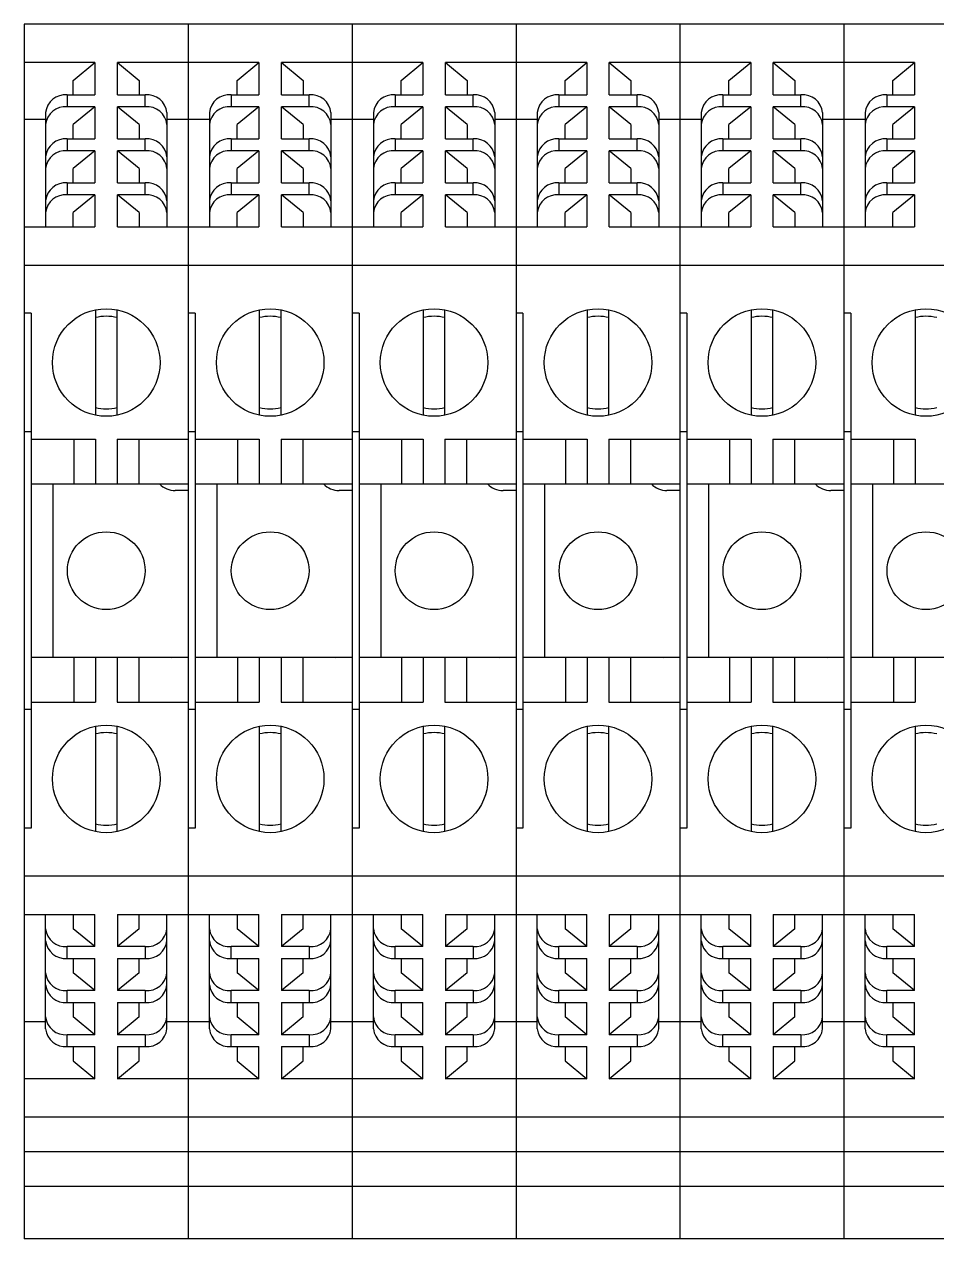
# Model space of a CAD drawing. Header units: inches. Extents: x 17 to 3130, y 15 to 659.
# Drawn here: x 970.02 to 1003.41, y 386.66 to 431.11 of the extents above; entities that cross this region are included whole.
import ezdxf

# ---------------------------------------------------------------- set-up
doc = ezdxf.new("R2010")
doc.units = ezdxf.units.IN
doc.header["$MEASUREMENT"] = 0

msp = doc.modelspace()

# ---------------------------------------------------------------- linework, layer by layer
at = {"color": 7, "linetype": 'Continuous', "lineweight": 25}
for p, q in [((976.01646, 431.10648), (970.01646, 431.10648)), ((970.01646, 431.10648), (970.01646, 386.65648)), ((976.01646, 431.10648), (976.01646, 386.65648)), ((982.01646, 431.10648), (976.01646, 431.10648)), ((976.01646, 431.10648), (976.01646, 386.65648)), ((982.01646, 431.10648), (982.01646, 386.65648)), ((988.01646, 431.10648), (982.01646, 431.10648)), ((982.01646, 431.10648), (982.01646, 386.65648)), ((988.01646, 431.10648), (988.01646, 386.65648)), ((994.01646, 431.10648), (988.01646, 431.10648)), ((988.01646, 431.10648), (988.01646, 386.65648)), ((994.01646, 431.10648), (994.01646, 386.65648)), ((1000.01646, 431.10648), (994.01646, 431.10648)), ((994.01646, 431.10648), (994.01646, 386.65648)), ((1000.01646, 431.10648), (1000.01646, 386.65648)), ((1006.01646, 431.10648), (1000.01646, 431.10648)), ((1000.01646, 431.10648), (1000.01646, 386.65648)), ((972.60371, 429.7018), (970.01646, 429.7018)), ((971.80996, 429.04995), (972.60371, 429.7018)), ((972.60371, 429.7018), (972.60371, 428.52423)), ((976.01646, 429.7018), (973.42921, 429.7018)), ((973.42921, 428.52423), (973.42921, 429.7018)), ((973.42921, 429.7018), (974.22296, 429.04995)), ((978.60371, 429.7018), (976.01646, 429.7018)), ((977.80996, 429.04995), (978.60371, 429.7018)), ((978.60371, 429.7018), (978.60371, 428.52423)), ((982.01646, 429.7018), (979.42921, 429.7018)), ((979.42921, 428.52423), (979.42921, 429.7018)), ((979.42921, 429.7018), (980.22296, 429.04995)), ((984.60371, 429.7018), (982.01646, 429.7018)), ((983.80996, 429.04995), (984.60371, 429.7018)), ((984.60371, 429.7018), (984.60371, 428.52423)), ((988.01646, 429.7018), (985.42921, 429.7018)), ((985.42921, 428.52423), (985.42921, 429.7018)), ((985.42921, 429.7018), (986.22296, 429.04995)), ((990.60371, 429.7018), (988.01646, 429.7018)), ((989.80996, 429.04995), (990.60371, 429.7018)), ((990.60371, 429.7018), (990.60371, 428.52423)), ((994.01646, 429.7018), (991.42921, 429.7018)), ((991.42921, 428.52423), (991.42921, 429.7018)), ((991.42921, 429.7018), (992.22296, 429.04995)), ((996.60371, 429.7018), (994.01646, 429.7018)), ((995.80996, 429.04995), (996.60371, 429.7018)), ((996.60371, 429.7018), (996.60371, 428.52423)), ((1000.01646, 429.7018), (997.42921, 429.7018)), ((997.42921, 428.52423), (997.42921, 429.7018)), ((997.42921, 429.7018), (998.22296, 429.04995)), ((1002.60371, 429.7018), (1000.01646, 429.7018)), ((1001.80996, 429.04995), (1002.60371, 429.7018)), ((1002.60371, 429.7018), (1002.60371, 428.52423)), ((971.80996, 428.52423), (971.80996, 429.04995)), ((974.22296, 429.04995), (974.22296, 428.52423)), ((977.80996, 428.52423), (977.80996, 429.04995)), ((980.22296, 429.04995), (980.22296, 428.52423)), ((983.80996, 428.52423), (983.80996, 429.04995)), ((986.22296, 429.04995), (986.22296, 428.52423)), ((989.80996, 428.52423), (989.80996, 429.04995)), ((992.22296, 429.04995), (992.22296, 428.52423)), ((995.80996, 428.52423), (995.80996, 429.04995)), ((998.22296, 429.04995), (998.22296, 428.52423)), ((1001.80996, 428.52423), (1001.80996, 429.04995)), ((971.58771, 428.52423), (971.58771, 428.08944)), ((971.58771, 428.52423), (972.60371, 428.52423)), ((973.42921, 428.52423), (974.44521, 428.52423)), ((974.44521, 428.08944), (974.44521, 428.52423)), ((977.58771, 428.52423), (977.58771, 428.08944)), ((977.58771, 428.52423), (978.60371, 428.52423)), ((979.42921, 428.52423), (980.44521, 428.52423)), ((980.44521, 428.08944), (980.44521, 428.52423)), ((983.58771, 428.52423), (983.58771, 428.08944)), ((983.58771, 428.52423), (984.60371, 428.52423)), ((985.42921, 428.52423), (986.44521, 428.52423)), ((986.44521, 428.08944), (986.44521, 428.52423)), ((989.58771, 428.52423), (989.58771, 428.08944)), ((989.58771, 428.52423), (990.60371, 428.52423)), ((991.42921, 428.52423), (992.44521, 428.52423)), ((992.44521, 428.08944), (992.44521, 428.52423)), ((995.58771, 428.52423), (995.58771, 428.08944)), ((995.58771, 428.52423), (996.60371, 428.52423)), ((997.42921, 428.52423), (998.44521, 428.52423)), ((998.44521, 428.08944), (998.44521, 428.52423)), ((1001.58771, 428.52423), (1001.58771, 428.08944)), ((1001.58771, 428.52423), (1002.60371, 428.52423)), ((972.60371, 428.08944), (971.58771, 428.08944)), ((972.60371, 428.08944), (971.80996, 427.43759)), ((972.60371, 428.08944), (972.60371, 426.91188)), ((974.44521, 428.08944), (973.42921, 428.08944)), ((973.42921, 426.91188), (973.42921, 428.08944)), ((974.22296, 427.43759), (973.42921, 428.08944)), ((978.60371, 428.08944), (977.58771, 428.08944)), ((978.60371, 428.08944), (977.80996, 427.43759)), ((978.60371, 428.08944), (978.60371, 426.91188)), ((980.44521, 428.08944), (979.42921, 428.08944)), ((979.42921, 426.91188), (979.42921, 428.08944)), ((980.22296, 427.43759), (979.42921, 428.08944)), ((984.60371, 428.08944), (983.58771, 428.08944)), ((984.60371, 428.08944), (983.80996, 427.43759)), ((984.60371, 428.08944), (984.60371, 426.91188)), ((986.44521, 428.08944), (985.42921, 428.08944)), ((985.42921, 426.91188), (985.42921, 428.08944)), ((986.22296, 427.43759), (985.42921, 428.08944)), ((990.60371, 428.08944), (989.58771, 428.08944)), ((990.60371, 428.08944), (989.80996, 427.43759)), ((990.60371, 428.08944), (990.60371, 426.91188)), ((992.44521, 428.08944), (991.42921, 428.08944)), ((991.42921, 426.91188), (991.42921, 428.08944)), ((992.22296, 427.43759), (991.42921, 428.08944)), ((996.60371, 428.08944), (995.58771, 428.08944)), ((996.60371, 428.08944), (995.80996, 427.43759)), ((996.60371, 428.08944), (996.60371, 426.91188)), ((998.44521, 428.08944), (997.42921, 428.08944)), ((997.42921, 426.91188), (997.42921, 428.08944)), ((998.22296, 427.43759), (997.42921, 428.08944)), ((1002.60371, 428.08944), (1001.58771, 428.08944)), ((1002.60371, 428.08944), (1001.80996, 427.43759)), ((1002.60371, 428.08944), (1002.60371, 426.91188)), ((970.79396, 427.61587), (970.01646, 427.61587)), ((970.79396, 427.87238), (970.79396, 423.68716)), ((975.23896, 427.87238), (975.23896, 423.68716)), ((976.01646, 427.61587), (975.23896, 427.61587)), ((976.79396, 427.61587), (976.01646, 427.61587)), ((976.79396, 427.87238), (976.79396, 423.68716)), ((981.23896, 427.87238), (981.23896, 423.68716)), ((982.01646, 427.61587), (981.23896, 427.61587)), ((982.79396, 427.61587), (982.01646, 427.61587)), ((982.79396, 427.87238), (982.79396, 423.68716)), ((987.23896, 427.87238), (987.23896, 423.68716)), ((988.01646, 427.61587), (987.23896, 427.61587)), ((988.79396, 427.61587), (988.01646, 427.61587)), ((988.79396, 427.87238), (988.79396, 423.68716)), ((993.23896, 427.87238), (993.23896, 423.68716)), ((994.01646, 427.61587), (993.23896, 427.61587)), ((994.79396, 427.61587), (994.01646, 427.61587)), ((994.79396, 427.87238), (994.79396, 423.68716)), ((999.23896, 427.87238), (999.23896, 423.68716)), ((1000.01646, 427.61587), (999.23896, 427.61587)), ((1000.79396, 427.61587), (1000.01646, 427.61587)), ((1000.79396, 427.87238), (1000.79396, 423.68716)), ((971.80996, 426.91188), (971.80996, 427.43759)), ((974.22296, 427.43759), (974.22296, 426.91188)), ((977.80996, 426.91188), (977.80996, 427.43759)), ((980.22296, 427.43759), (980.22296, 426.91188)), ((983.80996, 426.91188), (983.80996, 427.43759)), ((986.22296, 427.43759), (986.22296, 426.91188)), ((989.80996, 426.91188), (989.80996, 427.43759)), ((992.22296, 427.43759), (992.22296, 426.91188)), ((995.80996, 426.91188), (995.80996, 427.43759)), ((998.22296, 427.43759), (998.22296, 426.91188)), ((1001.80996, 426.91188), (1001.80996, 427.43759)), ((971.58771, 426.91188), (971.58771, 426.47708)), ((971.58771, 426.91188), (972.60371, 426.91188)), ((973.42921, 426.91188), (974.44521, 426.91188)), ((974.44521, 426.47708), (974.44521, 426.91188)), ((977.58771, 426.91188), (977.58771, 426.47708)), ((977.58771, 426.91188), (978.60371, 426.91188)), ((979.42921, 426.91188), (980.44521, 426.91188)), ((980.44521, 426.47708), (980.44521, 426.91188)), ((983.58771, 426.91188), (983.58771, 426.47708)), ((983.58771, 426.91188), (984.60371, 426.91188)), ((985.42921, 426.91188), (986.44521, 426.91188)), ((986.44521, 426.47708), (986.44521, 426.91188)), ((989.58771, 426.91188), (989.58771, 426.47708)), ((989.58771, 426.91188), (990.60371, 426.91188)), ((991.42921, 426.91188), (992.44521, 426.91188)), ((992.44521, 426.47708), (992.44521, 426.91188)), ((995.58771, 426.91188), (995.58771, 426.47708)), ((995.58771, 426.91188), (996.60371, 426.91188)), ((997.42921, 426.91188), (998.44521, 426.91188)), ((998.44521, 426.47708), (998.44521, 426.91188)), ((1001.58771, 426.91188), (1001.58771, 426.47708)), ((1001.58771, 426.91188), (1002.60371, 426.91188)), ((972.60371, 426.47708), (971.58771, 426.47708)), ((972.60371, 426.47708), (971.80996, 425.82523)), ((972.60371, 426.47708), (972.60371, 425.29952)), ((974.44521, 426.47708), (973.42921, 426.47708)), ((973.42921, 425.29952), (973.42921, 426.47708)), ((974.22296, 425.82523), (973.42921, 426.47708)), ((978.60371, 426.47708), (977.58771, 426.47708)), ((978.60371, 426.47708), (977.80996, 425.82523)), ((978.60371, 426.47708), (978.60371, 425.29952)), ((980.44521, 426.47708), (979.42921, 426.47708)), ((979.42921, 425.29952), (979.42921, 426.47708)), ((980.22296, 425.82523), (979.42921, 426.47708)), ((984.60371, 426.47708), (983.58771, 426.47708)), ((984.60371, 426.47708), (983.80996, 425.82523)), ((984.60371, 426.47708), (984.60371, 425.29952)), ((986.44521, 426.47708), (985.42921, 426.47708)), ((985.42921, 425.29952), (985.42921, 426.47708)), ((986.22296, 425.82523), (985.42921, 426.47708)), ((990.60371, 426.47708), (989.58771, 426.47708)), ((990.60371, 426.47708), (989.80996, 425.82523)), ((990.60371, 426.47708), (990.60371, 425.29952)), ((992.44521, 426.47708), (991.42921, 426.47708)), ((991.42921, 425.29952), (991.42921, 426.47708)), ((992.22296, 425.82523), (991.42921, 426.47708)), ((996.60371, 426.47708), (995.58771, 426.47708)), ((996.60371, 426.47708), (995.80996, 425.82523)), ((996.60371, 426.47708), (996.60371, 425.29952)), ((998.44521, 426.47708), (997.42921, 426.47708)), ((997.42921, 425.29952), (997.42921, 426.47708)), ((998.22296, 425.82523), (997.42921, 426.47708)), ((1002.60371, 426.47708), (1001.58771, 426.47708)), ((1002.60371, 426.47708), (1001.80996, 425.82523)), ((1002.60371, 426.47708), (1002.60371, 425.29952)), ((971.80996, 425.29952), (971.80996, 425.82523)), ((974.22296, 425.82523), (974.22296, 425.29952)), ((977.80996, 425.29952), (977.80996, 425.82523)), ((980.22296, 425.82523), (980.22296, 425.29952)), ((983.80996, 425.29952), (983.80996, 425.82523)), ((986.22296, 425.82523), (986.22296, 425.29952)), ((989.80996, 425.29952), (989.80996, 425.82523)), ((992.22296, 425.82523), (992.22296, 425.29952)), ((995.80996, 425.29952), (995.80996, 425.82523)), ((998.22296, 425.82523), (998.22296, 425.29952)), ((1001.80996, 425.29952), (1001.80996, 425.82523)), ((971.58771, 425.29952), (971.58771, 424.86473)), ((971.58771, 425.29952), (972.60371, 425.29952)), ((973.42921, 425.29952), (974.44521, 425.29952)), ((974.44521, 424.86473), (974.44521, 425.29952)), ((977.58771, 425.29952), (977.58771, 424.86473)), ((977.58771, 425.29952), (978.60371, 425.29952)), ((979.42921, 425.29952), (980.44521, 425.29952)), ((980.44521, 424.86473), (980.44521, 425.29952)), ((983.58771, 425.29952), (983.58771, 424.86473)), ((983.58771, 425.29952), (984.60371, 425.29952)), ((985.42921, 425.29952), (986.44521, 425.29952)), ((986.44521, 424.86473), (986.44521, 425.29952)), ((989.58771, 425.29952), (989.58771, 424.86473)), ((989.58771, 425.29952), (990.60371, 425.29952)), ((991.42921, 425.29952), (992.44521, 425.29952)), ((992.44521, 424.86473), (992.44521, 425.29952)), ((995.58771, 425.29952), (995.58771, 424.86473)), ((995.58771, 425.29952), (996.60371, 425.29952)), ((997.42921, 425.29952), (998.44521, 425.29952)), ((998.44521, 424.86473), (998.44521, 425.29952)), ((1001.58771, 425.29952), (1001.58771, 424.86473)), ((1001.58771, 425.29952), (1002.60371, 425.29952)), ((972.60371, 424.86473), (971.58771, 424.86473)), ((972.60371, 424.86473), (971.80996, 424.21287)), ((972.60371, 424.86473), (972.60371, 423.68716)), ((973.42921, 423.68716), (973.42921, 424.86473)), ((974.44521, 424.86473), (973.42921, 424.86473)), ((974.22296, 424.21287), (973.42921, 424.86473)), ((978.60371, 424.86473), (977.58771, 424.86473)), ((978.60371, 424.86473), (977.80996, 424.21287)), ((978.60371, 424.86473), (978.60371, 423.68716)), ((979.42921, 423.68716), (979.42921, 424.86473)), ((980.44521, 424.86473), (979.42921, 424.86473)), ((980.22296, 424.21287), (979.42921, 424.86473)), ((984.60371, 424.86473), (983.58771, 424.86473)), ((984.60371, 424.86473), (983.80996, 424.21287)), ((984.60371, 424.86473), (984.60371, 423.68716)), ((985.42921, 423.68716), (985.42921, 424.86473)), ((986.44521, 424.86473), (985.42921, 424.86473)), ((986.22296, 424.21287), (985.42921, 424.86473)), ((990.60371, 424.86473), (989.58771, 424.86473)), ((990.60371, 424.86473), (989.80996, 424.21287)), ((990.60371, 424.86473), (990.60371, 423.68716)), ((991.42921, 423.68716), (991.42921, 424.86473)), ((992.44521, 424.86473), (991.42921, 424.86473)), ((992.22296, 424.21287), (991.42921, 424.86473)), ((996.60371, 424.86473), (995.58771, 424.86473)), ((996.60371, 424.86473), (995.80996, 424.21287)), ((996.60371, 424.86473), (996.60371, 423.68716)), ((997.42921, 423.68716), (997.42921, 424.86473)), ((998.44521, 424.86473), (997.42921, 424.86473)), ((998.22296, 424.21287), (997.42921, 424.86473)), ((1002.60371, 424.86473), (1001.58771, 424.86473)), ((1002.60371, 424.86473), (1001.80996, 424.21287)), ((1002.60371, 424.86473), (1002.60371, 423.68716)), ((971.80996, 423.68716), (971.80996, 424.21287)), ((974.22296, 424.21287), (974.22296, 423.68716)), ((977.80996, 423.68716), (977.80996, 424.21287)), ((980.22296, 424.21287), (980.22296, 423.68716)), ((983.80996, 423.68716), (983.80996, 424.21287)), ((986.22296, 424.21287), (986.22296, 423.68716)), ((989.80996, 423.68716), (989.80996, 424.21287)), ((992.22296, 424.21287), (992.22296, 423.68716)), ((995.80996, 423.68716), (995.80996, 424.21287)), ((998.22296, 424.21287), (998.22296, 423.68716)), ((1001.80996, 423.68716), (1001.80996, 424.21287)), ((970.01646, 423.68716), (972.60371, 423.68716)), ((973.42921, 423.68716), (976.01646, 423.68716)), ((976.01646, 423.68716), (978.60371, 423.68716)), ((979.42921, 423.68716), (982.01646, 423.68716)), ((982.01646, 423.68716), (984.60371, 423.68716)), ((985.42921, 423.68716), (988.01646, 423.68716)), ((988.01646, 423.68716), (990.60371, 423.68716)), ((991.42921, 423.68716), (994.01646, 423.68716)), ((994.01646, 423.68716), (996.60371, 423.68716)), ((997.42921, 423.68716), (1000.01646, 423.68716)), ((1000.01646, 423.68716), (1002.60371, 423.68716)), ((976.01646, 422.28248), (970.01646, 422.28248)), ((982.01646, 422.28248), (976.01646, 422.28248)), ((988.01646, 422.28248), (982.01646, 422.28248)), ((994.01646, 422.28248), (988.01646, 422.28248)), ((1000.01646, 422.28248), (994.01646, 422.28248)), ((1006.01646, 422.28248), (1000.01646, 422.28248)), ((970.27046, 420.52988), (970.01646, 420.52988)), ((970.27046, 420.52988), (970.27046, 401.68308)), ((972.61959, 420.65456), (972.61959, 416.7984)), ((973.41334, 416.7984), (973.41334, 420.65456)), ((976.27046, 420.52988), (976.01646, 420.52988)), ((976.27046, 420.52988), (976.27046, 401.68308)), ((978.61959, 420.65456), (978.61959, 416.7984)), ((979.41334, 416.7984), (979.41334, 420.65456)), ((982.27046, 420.52988), (982.01646, 420.52988)), ((982.27046, 420.52988), (982.27046, 401.68308)), ((984.61959, 420.65456), (984.61959, 416.7984)), ((985.41334, 416.7984), (985.41334, 420.65456)), ((988.27046, 420.52988), (988.01646, 420.52988)), ((988.27046, 420.52988), (988.27046, 401.68308)), ((990.61959, 420.65456), (990.61959, 416.7984)), ((991.41334, 416.7984), (991.41334, 420.65456)), ((994.27046, 420.52988), (994.01646, 420.52988)), ((994.27046, 420.52988), (994.27046, 401.68308)), ((996.61959, 420.65456), (996.61959, 416.7984)), ((997.41334, 416.7984), (997.41334, 420.65456)), ((1000.27046, 420.52988), (1000.01646, 420.52988)), ((1000.27046, 420.52988), (1000.27046, 401.68308)), ((1002.61959, 420.65456), (1002.61959, 416.7984)), ((970.27046, 416.18648), (970.01646, 416.18648)), ((976.27046, 416.18648), (976.01646, 416.18648)), ((982.27046, 416.18648), (982.01646, 416.18648)), ((988.27046, 416.18648), (988.01646, 416.18648)), ((994.27046, 416.18648), (994.01646, 416.18648)), ((1000.27046, 416.18648), (1000.01646, 416.18648)), ((970.27046, 415.91978), (972.61959, 415.91978)), ((971.82584, 415.91978), (971.82584, 414.28148)), ((972.61959, 415.91978), (972.61959, 414.28148)), ((973.41334, 415.91978), (976.01646, 415.91978)), ((973.41334, 415.91978), (973.41334, 414.28148)), ((974.20709, 415.91978), (974.20709, 414.28148)), ((976.27046, 415.91978), (978.61959, 415.91978)), ((977.82584, 415.91978), (977.82584, 414.28148)), ((978.61959, 415.91978), (978.61959, 414.28148)), ((979.41334, 415.91978), (982.01646, 415.91978)), ((979.41334, 415.91978), (979.41334, 414.28148)), ((980.20709, 415.91978), (980.20709, 414.28148)), ((982.27046, 415.91978), (984.61959, 415.91978)), ((983.82584, 415.91978), (983.82584, 414.28148)), ((984.61959, 415.91978), (984.61959, 414.28148)), ((985.41334, 415.91978), (988.01646, 415.91978)), ((985.41334, 415.91978), (985.41334, 414.28148)), ((986.20709, 415.91978), (986.20709, 414.28148)), ((988.27046, 415.91978), (990.61959, 415.91978)), ((989.82584, 415.91978), (989.82584, 414.28148)), ((990.61959, 415.91978), (990.61959, 414.28148)), ((991.41334, 415.91978), (994.01646, 415.91978)), ((991.41334, 415.91978), (991.41334, 414.28148)), ((992.20709, 415.91978), (992.20709, 414.28148)), ((994.27046, 415.91978), (996.61959, 415.91978)), ((995.82584, 415.91978), (995.82584, 414.28148)), ((996.61959, 415.91978), (996.61959, 414.28148)), ((997.41334, 415.91978), (1000.01646, 415.91978)), ((997.41334, 415.91978), (997.41334, 414.28148)), ((998.20709, 415.91978), (998.20709, 414.28148)), ((1000.27046, 415.91978), (1002.61959, 415.91978)), ((1001.82584, 415.91978), (1001.82584, 414.28148)), ((1002.61959, 415.91978), (1002.61959, 414.28148)), ((970.27046, 414.28148), (976.01646, 414.28148)), ((971.06346, 414.28148), (971.06346, 407.93148)), ((976.27046, 414.28148), (982.01646, 414.28148)), ((977.06346, 414.28148), (977.06346, 407.93148)), ((982.27046, 414.28148), (988.01646, 414.28148)), ((983.06346, 414.28148), (983.06346, 407.93148)), ((988.27046, 414.28148), (994.01646, 414.28148)), ((989.06346, 414.28148), (989.06346, 407.93148)), ((994.27046, 414.28148), (1000.01646, 414.28148)), ((995.06346, 414.28148), (995.06346, 407.93148)), ((1000.27046, 414.28148), (1006.01646, 414.28148)), ((1001.06346, 414.28148), (1001.06346, 407.93148)), ((976.01646, 414.03884), (975.54021, 414.03884)), ((982.01646, 414.03884), (981.54021, 414.03884)), ((988.01646, 414.03884), (987.54021, 414.03884)), ((994.01646, 414.03884), (993.54021, 414.03884)), ((1000.01646, 414.03884), (999.54021, 414.03884)), ((976.01646, 407.93148), (970.27046, 407.93148)), ((971.82584, 407.93148), (971.82584, 406.29318)), ((972.61959, 407.93148), (972.61959, 406.29318)), ((973.41334, 407.93148), (973.41334, 406.29318)), ((974.20709, 407.93148), (974.20709, 406.29318)), ((975.40641, 407.93148), (975.54021, 407.94284)), ((975.54021, 407.94284), (976.01646, 407.94284)), ((982.01646, 407.93148), (976.27046, 407.93148)), ((977.82584, 407.93148), (977.82584, 406.29318)), ((978.61959, 407.93148), (978.61959, 406.29318)), ((979.41334, 407.93148), (979.41334, 406.29318)), ((980.20709, 407.93148), (980.20709, 406.29318)), ((981.40641, 407.93148), (981.54021, 407.94284)), ((981.54021, 407.94284), (982.01646, 407.94284)), ((988.01646, 407.93148), (982.27046, 407.93148)), ((983.82584, 407.93148), (983.82584, 406.29318)), ((984.61959, 407.93148), (984.61959, 406.29318)), ((985.41334, 407.93148), (985.41334, 406.29318)), ((986.20709, 407.93148), (986.20709, 406.29318)), ((987.40641, 407.93148), (987.54021, 407.94284)), ((987.54021, 407.94284), (988.01646, 407.94284)), ((994.01646, 407.93148), (988.27046, 407.93148)), ((989.82584, 407.93148), (989.82584, 406.29318)), ((990.61959, 407.93148), (990.61959, 406.29318)), ((991.41334, 407.93148), (991.41334, 406.29318)), ((992.20709, 407.93148), (992.20709, 406.29318)), ((993.40641, 407.93148), (993.54021, 407.94284)), ((993.54021, 407.94284), (994.01646, 407.94284)), ((1000.01646, 407.93148), (994.27046, 407.93148)), ((995.82584, 407.93148), (995.82584, 406.29318)), ((996.61959, 407.93148), (996.61959, 406.29318)), ((997.41334, 407.93148), (997.41334, 406.29318)), ((998.20709, 407.93148), (998.20709, 406.29318)), ((999.40641, 407.93148), (999.54021, 407.94284)), ((999.54021, 407.94284), (1000.01646, 407.94284)), ((1006.01646, 407.93148), (1000.27046, 407.93148)), ((1001.82584, 407.93148), (1001.82584, 406.29318)), ((1002.61959, 407.93148), (1002.61959, 406.29318)), ((970.27046, 406.29318), (972.61959, 406.29318)), ((973.41334, 406.29318), (976.01646, 406.29318)), ((976.27046, 406.29318), (978.61959, 406.29318)), ((979.41334, 406.29318), (982.01646, 406.29318)), ((982.27046, 406.29318), (984.61959, 406.29318)), ((985.41334, 406.29318), (988.01646, 406.29318)), ((988.27046, 406.29318), (990.61959, 406.29318)), ((991.41334, 406.29318), (994.01646, 406.29318)), ((994.27046, 406.29318), (996.61959, 406.29318)), ((997.41334, 406.29318), (1000.01646, 406.29318)), ((1000.27046, 406.29318), (1002.61959, 406.29318)), ((970.27046, 406.02648), (970.01646, 406.02648)), ((976.27046, 406.02648), (976.01646, 406.02648)), ((982.27046, 406.02648), (982.01646, 406.02648)), ((988.27046, 406.02648), (988.01646, 406.02648)), ((994.27046, 406.02648), (994.01646, 406.02648)), ((1000.27046, 406.02648), (1000.01646, 406.02648)), ((972.61959, 405.41456), (972.61959, 401.5584)), ((973.41334, 401.5584), (973.41334, 405.41456)), ((978.61959, 405.41456), (978.61959, 401.5584)), ((979.41334, 401.5584), (979.41334, 405.41456)), ((984.61959, 405.41456), (984.61959, 401.5584)), ((985.41334, 401.5584), (985.41334, 405.41456)), ((990.61959, 405.41456), (990.61959, 401.5584)), ((991.41334, 401.5584), (991.41334, 405.41456)), ((996.61959, 405.41456), (996.61959, 401.5584)), ((997.41334, 401.5584), (997.41334, 405.41456)), ((1002.61959, 405.41456), (1002.61959, 401.5584)), ((970.27046, 401.68308), (970.01646, 401.68308)), ((976.27046, 401.68308), (976.01646, 401.68308)), ((982.27046, 401.68308), (982.01646, 401.68308)), ((988.27046, 401.68308), (988.01646, 401.68308)), ((994.27046, 401.68308), (994.01646, 401.68308)), ((1000.27046, 401.68308), (1000.01646, 401.68308)), ((976.01646, 399.93048), (970.01646, 399.93048)), ((982.01646, 399.93048), (976.01646, 399.93048)), ((988.01646, 399.93048), (982.01646, 399.93048)), ((994.01646, 399.93048), (988.01646, 399.93048)), ((1000.01646, 399.93048), (994.01646, 399.93048)), ((1006.01646, 399.93048), (1000.01646, 399.93048)), ((970.01646, 398.5258), (972.60371, 398.5258)), ((970.79396, 394.34058), (970.79396, 398.5258)), ((971.80996, 398.5258), (971.80996, 398.00009)), ((972.60371, 397.34823), (972.60371, 398.5258)), ((973.42921, 398.5258), (976.01646, 398.5258)), ((973.42921, 398.5258), (973.42921, 397.34823)), ((974.22296, 398.00009), (974.22296, 398.5258)), ((975.23896, 394.34058), (975.23896, 398.5258)), ((976.01646, 398.5258), (978.60371, 398.5258)), ((976.79396, 394.34058), (976.79396, 398.5258)), ((977.80996, 398.5258), (977.80996, 398.00009)), ((978.60371, 397.34823), (978.60371, 398.5258)), ((979.42921, 398.5258), (982.01646, 398.5258)), ((979.42921, 398.5258), (979.42921, 397.34823)), ((980.22296, 398.00009), (980.22296, 398.5258)), ((981.23896, 394.34058), (981.23896, 398.5258)), ((982.01646, 398.5258), (984.60371, 398.5258)), ((982.79396, 394.34058), (982.79396, 398.5258)), ((983.80996, 398.5258), (983.80996, 398.00009)), ((984.60371, 397.34823), (984.60371, 398.5258)), ((985.42921, 398.5258), (988.01646, 398.5258)), ((985.42921, 398.5258), (985.42921, 397.34823)), ((986.22296, 398.00009), (986.22296, 398.5258)), ((987.23896, 394.34058), (987.23896, 398.5258)), ((988.01646, 398.5258), (990.60371, 398.5258)), ((988.79396, 394.34058), (988.79396, 398.5258)), ((989.80996, 398.5258), (989.80996, 398.00009)), ((990.60371, 397.34823), (990.60371, 398.5258)), ((991.42921, 398.5258), (994.01646, 398.5258)), ((991.42921, 398.5258), (991.42921, 397.34823)), ((992.22296, 398.00009), (992.22296, 398.5258)), ((993.23896, 394.34058), (993.23896, 398.5258)), ((994.01646, 398.5258), (996.60371, 398.5258)), ((994.79396, 394.34058), (994.79396, 398.5258)), ((995.80996, 398.5258), (995.80996, 398.00009)), ((996.60371, 397.34823), (996.60371, 398.5258)), ((997.42921, 398.5258), (1000.01646, 398.5258)), ((997.42921, 398.5258), (997.42921, 397.34823)), ((998.22296, 398.00009), (998.22296, 398.5258)), ((999.23896, 394.34058), (999.23896, 398.5258)), ((1000.01646, 398.5258), (1002.60371, 398.5258)), ((1000.79396, 394.34058), (1000.79396, 398.5258)), ((1001.80996, 398.5258), (1001.80996, 398.00009)), ((1002.60371, 397.34823), (1002.60371, 398.5258)), ((972.60371, 397.34823), (971.80996, 398.00009)), ((974.22296, 398.00009), (973.42921, 397.34823)), ((978.60371, 397.34823), (977.80996, 398.00009)), ((980.22296, 398.00009), (979.42921, 397.34823)), ((984.60371, 397.34823), (983.80996, 398.00009)), ((986.22296, 398.00009), (985.42921, 397.34823)), ((990.60371, 397.34823), (989.80996, 398.00009)), ((992.22296, 398.00009), (991.42921, 397.34823)), ((996.60371, 397.34823), (995.80996, 398.00009)), ((998.22296, 398.00009), (997.42921, 397.34823)), ((1002.60371, 397.34823), (1001.80996, 398.00009)), ((971.58771, 396.91344), (971.58771, 397.34823)), ((972.60371, 397.34823), (971.58771, 397.34823)), ((974.44521, 397.34823), (973.42921, 397.34823)), ((974.44521, 397.34823), (974.44521, 396.91344)), ((977.58771, 396.91344), (977.58771, 397.34823)), ((978.60371, 397.34823), (977.58771, 397.34823)), ((980.44521, 397.34823), (979.42921, 397.34823)), ((980.44521, 397.34823), (980.44521, 396.91344)), ((983.58771, 396.91344), (983.58771, 397.34823)), ((984.60371, 397.34823), (983.58771, 397.34823)), ((986.44521, 397.34823), (985.42921, 397.34823)), ((986.44521, 397.34823), (986.44521, 396.91344)), ((989.58771, 396.91344), (989.58771, 397.34823)), ((990.60371, 397.34823), (989.58771, 397.34823)), ((992.44521, 397.34823), (991.42921, 397.34823)), ((992.44521, 397.34823), (992.44521, 396.91344)), ((995.58771, 396.91344), (995.58771, 397.34823)), ((996.60371, 397.34823), (995.58771, 397.34823)), ((998.44521, 397.34823), (997.42921, 397.34823)), ((998.44521, 397.34823), (998.44521, 396.91344)), ((1001.58771, 396.91344), (1001.58771, 397.34823)), ((1002.60371, 397.34823), (1001.58771, 397.34823)), ((971.58771, 396.91344), (972.60371, 396.91344)), ((971.80996, 396.91344), (971.80996, 396.38773)), ((972.60371, 395.73588), (972.60371, 396.91344)), ((973.42921, 396.91344), (974.44521, 396.91344)), ((973.42921, 396.91344), (973.42921, 395.73588)), ((974.22296, 396.38773), (974.22296, 396.91344)), ((977.58771, 396.91344), (978.60371, 396.91344)), ((977.80996, 396.91344), (977.80996, 396.38773)), ((978.60371, 395.73588), (978.60371, 396.91344)), ((979.42921, 396.91344), (980.44521, 396.91344)), ((979.42921, 396.91344), (979.42921, 395.73588)), ((980.22296, 396.38773), (980.22296, 396.91344)), ((983.58771, 396.91344), (984.60371, 396.91344)), ((983.80996, 396.91344), (983.80996, 396.38773)), ((984.60371, 395.73588), (984.60371, 396.91344)), ((985.42921, 396.91344), (986.44521, 396.91344)), ((985.42921, 396.91344), (985.42921, 395.73588)), ((986.22296, 396.38773), (986.22296, 396.91344)), ((989.58771, 396.91344), (990.60371, 396.91344)), ((989.80996, 396.91344), (989.80996, 396.38773)), ((990.60371, 395.73588), (990.60371, 396.91344)), ((991.42921, 396.91344), (992.44521, 396.91344)), ((991.42921, 396.91344), (991.42921, 395.73588)), ((992.22296, 396.38773), (992.22296, 396.91344)), ((995.58771, 396.91344), (996.60371, 396.91344)), ((995.80996, 396.91344), (995.80996, 396.38773)), ((996.60371, 395.73588), (996.60371, 396.91344)), ((997.42921, 396.91344), (998.44521, 396.91344)), ((997.42921, 396.91344), (997.42921, 395.73588)), ((998.22296, 396.38773), (998.22296, 396.91344)), ((1001.58771, 396.91344), (1002.60371, 396.91344)), ((1001.80996, 396.91344), (1001.80996, 396.38773)), ((1002.60371, 395.73588), (1002.60371, 396.91344)), ((972.60371, 395.73588), (971.80996, 396.38773)), ((974.22296, 396.38773), (973.42921, 395.73588)), ((978.60371, 395.73588), (977.80996, 396.38773)), ((980.22296, 396.38773), (979.42921, 395.73588)), ((984.60371, 395.73588), (983.80996, 396.38773)), ((986.22296, 396.38773), (985.42921, 395.73588)), ((990.60371, 395.73588), (989.80996, 396.38773)), ((992.22296, 396.38773), (991.42921, 395.73588)), ((996.60371, 395.73588), (995.80996, 396.38773)), ((998.22296, 396.38773), (997.42921, 395.73588)), ((1002.60371, 395.73588), (1001.80996, 396.38773)), ((971.58771, 395.30108), (971.58771, 395.73588)), ((972.60371, 395.73588), (971.58771, 395.73588)), ((974.44521, 395.73588), (973.42921, 395.73588)), ((974.44521, 395.73588), (974.44521, 395.30108)), ((977.58771, 395.30108), (977.58771, 395.73588)), ((978.60371, 395.73588), (977.58771, 395.73588)), ((980.44521, 395.73588), (979.42921, 395.73588)), ((980.44521, 395.73588), (980.44521, 395.30108)), ((983.58771, 395.30108), (983.58771, 395.73588)), ((984.60371, 395.73588), (983.58771, 395.73588)), ((986.44521, 395.73588), (985.42921, 395.73588)), ((986.44521, 395.73588), (986.44521, 395.30108)), ((989.58771, 395.30108), (989.58771, 395.73588)), ((990.60371, 395.73588), (989.58771, 395.73588)), ((992.44521, 395.73588), (991.42921, 395.73588)), ((992.44521, 395.73588), (992.44521, 395.30108)), ((995.58771, 395.30108), (995.58771, 395.73588)), ((996.60371, 395.73588), (995.58771, 395.73588)), ((998.44521, 395.73588), (997.42921, 395.73588)), ((998.44521, 395.73588), (998.44521, 395.30108)), ((1001.58771, 395.30108), (1001.58771, 395.73588)), ((1002.60371, 395.73588), (1001.58771, 395.73588)), ((971.58771, 395.30108), (972.60371, 395.30108)), ((971.80996, 395.30108), (971.80996, 394.77537)), ((972.60371, 394.12352), (972.60371, 395.30108)), ((973.42921, 395.30108), (974.44521, 395.30108)), ((973.42921, 395.30108), (973.42921, 394.12352)), ((974.22296, 394.77537), (974.22296, 395.30108)), ((977.58771, 395.30108), (978.60371, 395.30108)), ((977.80996, 395.30108), (977.80996, 394.77537)), ((978.60371, 394.12352), (978.60371, 395.30108)), ((979.42921, 395.30108), (980.44521, 395.30108)), ((979.42921, 395.30108), (979.42921, 394.12352)), ((980.22296, 394.77537), (980.22296, 395.30108)), ((983.58771, 395.30108), (984.60371, 395.30108)), ((983.80996, 395.30108), (983.80996, 394.77537)), ((984.60371, 394.12352), (984.60371, 395.30108)), ((985.42921, 395.30108), (986.44521, 395.30108)), ((985.42921, 395.30108), (985.42921, 394.12352)), ((986.22296, 394.77537), (986.22296, 395.30108)), ((989.58771, 395.30108), (990.60371, 395.30108)), ((989.80996, 395.30108), (989.80996, 394.77537)), ((990.60371, 394.12352), (990.60371, 395.30108)), ((991.42921, 395.30108), (992.44521, 395.30108)), ((991.42921, 395.30108), (991.42921, 394.12352)), ((992.22296, 394.77537), (992.22296, 395.30108)), ((995.58771, 395.30108), (996.60371, 395.30108)), ((995.80996, 395.30108), (995.80996, 394.77537)), ((996.60371, 394.12352), (996.60371, 395.30108)), ((997.42921, 395.30108), (998.44521, 395.30108)), ((997.42921, 395.30108), (997.42921, 394.12352)), ((998.22296, 394.77537), (998.22296, 395.30108)), ((1001.58771, 395.30108), (1002.60371, 395.30108)), ((1001.80996, 395.30108), (1001.80996, 394.77537)), ((1002.60371, 394.12352), (1002.60371, 395.30108)), ((972.60371, 394.12352), (971.80996, 394.77537)), ((974.22296, 394.77537), (973.42921, 394.12352)), ((978.60371, 394.12352), (977.80996, 394.77537)), ((980.22296, 394.77537), (979.42921, 394.12352)), ((984.60371, 394.12352), (983.80996, 394.77537)), ((986.22296, 394.77537), (985.42921, 394.12352)), ((990.60371, 394.12352), (989.80996, 394.77537)), ((992.22296, 394.77537), (991.42921, 394.12352)), ((996.60371, 394.12352), (995.80996, 394.77537)), ((998.22296, 394.77537), (997.42921, 394.12352)), ((1002.60371, 394.12352), (1001.80996, 394.77537)), ((970.79396, 394.59709), (970.01646, 394.59709)), ((976.01646, 394.59709), (975.23896, 394.59709)), ((976.79396, 394.59709), (976.01646, 394.59709)), ((982.01646, 394.59709), (981.23896, 394.59709)), ((982.79396, 394.59709), (982.01646, 394.59709)), ((988.01646, 394.59709), (987.23896, 394.59709)), ((988.79396, 394.59709), (988.01646, 394.59709)), ((994.01646, 394.59709), (993.23896, 394.59709)), ((994.79396, 394.59709), (994.01646, 394.59709)), ((1000.01646, 394.59709), (999.23896, 394.59709)), ((1000.79396, 394.59709), (1000.01646, 394.59709)), ((971.58771, 393.68873), (971.58771, 394.12352)), ((972.60371, 394.12352), (971.58771, 394.12352)), ((974.44521, 394.12352), (973.42921, 394.12352)), ((974.44521, 394.12352), (974.44521, 393.68873)), ((977.58771, 393.68873), (977.58771, 394.12352)), ((978.60371, 394.12352), (977.58771, 394.12352)), ((980.44521, 394.12352), (979.42921, 394.12352)), ((980.44521, 394.12352), (980.44521, 393.68873)), ((983.58771, 393.68873), (983.58771, 394.12352)), ((984.60371, 394.12352), (983.58771, 394.12352)), ((986.44521, 394.12352), (985.42921, 394.12352)), ((986.44521, 394.12352), (986.44521, 393.68873)), ((989.58771, 393.68873), (989.58771, 394.12352)), ((990.60371, 394.12352), (989.58771, 394.12352)), ((992.44521, 394.12352), (991.42921, 394.12352)), ((992.44521, 394.12352), (992.44521, 393.68873)), ((995.58771, 393.68873), (995.58771, 394.12352)), ((996.60371, 394.12352), (995.58771, 394.12352)), ((998.44521, 394.12352), (997.42921, 394.12352)), ((998.44521, 394.12352), (998.44521, 393.68873)), ((1001.58771, 393.68873), (1001.58771, 394.12352)), ((1002.60371, 394.12352), (1001.58771, 394.12352)), ((971.58771, 393.68873), (972.60371, 393.68873)), ((971.80996, 393.68873), (971.80996, 393.16301)), ((972.60371, 392.51116), (972.60371, 393.68873)), ((973.42921, 393.68873), (974.44521, 393.68873)), ((973.42921, 393.68873), (973.42921, 392.51116)), ((974.22296, 393.16301), (974.22296, 393.68873)), ((977.58771, 393.68873), (978.60371, 393.68873)), ((977.80996, 393.68873), (977.80996, 393.16301)), ((978.60371, 392.51116), (978.60371, 393.68873)), ((979.42921, 393.68873), (980.44521, 393.68873)), ((979.42921, 393.68873), (979.42921, 392.51116)), ((980.22296, 393.16301), (980.22296, 393.68873)), ((983.58771, 393.68873), (984.60371, 393.68873)), ((983.80996, 393.68873), (983.80996, 393.16301)), ((984.60371, 392.51116), (984.60371, 393.68873)), ((985.42921, 393.68873), (986.44521, 393.68873)), ((985.42921, 393.68873), (985.42921, 392.51116)), ((986.22296, 393.16301), (986.22296, 393.68873)), ((989.58771, 393.68873), (990.60371, 393.68873)), ((989.80996, 393.68873), (989.80996, 393.16301)), ((990.60371, 392.51116), (990.60371, 393.68873)), ((991.42921, 393.68873), (992.44521, 393.68873)), ((991.42921, 393.68873), (991.42921, 392.51116)), ((992.22296, 393.16301), (992.22296, 393.68873)), ((995.58771, 393.68873), (996.60371, 393.68873)), ((995.80996, 393.68873), (995.80996, 393.16301)), ((996.60371, 392.51116), (996.60371, 393.68873)), ((997.42921, 393.68873), (998.44521, 393.68873)), ((997.42921, 393.68873), (997.42921, 392.51116)), ((998.22296, 393.16301), (998.22296, 393.68873)), ((1001.58771, 393.68873), (1002.60371, 393.68873)), ((1001.80996, 393.68873), (1001.80996, 393.16301)), ((1002.60371, 392.51116), (1002.60371, 393.68873)), ((971.80996, 393.16301), (972.60371, 392.51116)), ((973.42921, 392.51116), (974.22296, 393.16301)), ((977.80996, 393.16301), (978.60371, 392.51116)), ((979.42921, 392.51116), (980.22296, 393.16301)), ((983.80996, 393.16301), (984.60371, 392.51116)), ((985.42921, 392.51116), (986.22296, 393.16301)), ((989.80996, 393.16301), (990.60371, 392.51116)), ((991.42921, 392.51116), (992.22296, 393.16301)), ((995.80996, 393.16301), (996.60371, 392.51116)), ((997.42921, 392.51116), (998.22296, 393.16301)), ((1001.80996, 393.16301), (1002.60371, 392.51116)), ((972.60371, 392.51116), (970.01646, 392.51116)), ((976.01646, 392.51116), (973.42921, 392.51116)), ((978.60371, 392.51116), (976.01646, 392.51116)), ((982.01646, 392.51116), (979.42921, 392.51116)), ((984.60371, 392.51116), (982.01646, 392.51116)), ((988.01646, 392.51116), (985.42921, 392.51116)), ((990.60371, 392.51116), (988.01646, 392.51116)), ((994.01646, 392.51116), (991.42921, 392.51116)), ((996.60371, 392.51116), (994.01646, 392.51116)), ((1000.01646, 392.51116), (997.42921, 392.51116)), ((1002.60371, 392.51116), (1000.01646, 392.51116)), ((976.01646, 391.10648), (970.01646, 391.10648)), ((982.01646, 391.10648), (976.01646, 391.10648)), ((988.01646, 391.10648), (982.01646, 391.10648)), ((994.01646, 391.10648), (988.01646, 391.10648)), ((1000.01646, 391.10648), (994.01646, 391.10648)), ((1006.01646, 391.10648), (1000.01646, 391.10648)), ((976.01646, 389.83648), (970.01646, 389.83648)), ((982.01646, 389.83648), (976.01646, 389.83648)), ((988.01646, 389.83648), (982.01646, 389.83648)), ((994.01646, 389.83648), (988.01646, 389.83648)), ((1000.01646, 389.83648), (994.01646, 389.83648)), ((1006.01646, 389.83648), (1000.01646, 389.83648)), ((976.01646, 388.56648), (970.01646, 388.56648)), ((982.01646, 388.56648), (976.01646, 388.56648)), ((988.01646, 388.56648), (982.01646, 388.56648)), ((994.01646, 388.56648), (988.01646, 388.56648)), ((1000.01646, 388.56648), (994.01646, 388.56648)), ((1006.01646, 388.56648), (1000.01646, 388.56648)), ((976.01646, 386.65648), (970.01646, 386.65648)), ((982.01646, 386.65648), (976.01646, 386.65648)), ((988.01646, 386.65648), (982.01646, 386.65648)), ((994.01646, 386.65648), (988.01646, 386.65648)), ((1000.01646, 386.65648), (994.01646, 386.65648)), ((1006.01646, 386.65648), (1000.01646, 386.65648))]:
    msp.add_line(p, q, dxfattribs=at)
for centre, radius in [((973.01646, 418.72648), 1.9685), ((979.01646, 418.72648), 1.9685), ((985.01646, 418.72648), 1.9685), ((991.01646, 418.72648), 1.9685), ((997.01646, 418.72648), 1.9685), ((1003.01646, 418.72648), 1.9685), ((973.01646, 411.10648), 1.4224), ((979.01646, 411.10648), 1.4224), ((985.01646, 411.10648), 1.4224), ((991.01646, 411.10648), 1.4224), ((997.01646, 411.10648), 1.4224), ((1003.01646, 411.10648), 1.4224), ((973.01646, 403.48648), 1.9685), ((979.01646, 403.48648), 1.9685), ((985.01646, 403.48648), 1.9685), ((991.01646, 403.48648), 1.9685), ((997.01646, 403.48648), 1.9685), ((1003.01646, 403.48648), 1.9685)]:
    msp.add_circle(centre, radius, dxfattribs=at)
for centre, radius, start, end in [((971.5231, 427.79371), 0.73337, 84.945957, 173.841908), ((974.50982, 427.79371), 0.73337, 6.158092, 95.054043), ((977.5231, 427.79371), 0.73337, 84.945957, 173.841908), ((980.50982, 427.79371), 0.73337, 6.158092, 95.054043), ((983.5231, 427.79371), 0.73337, 84.945957, 173.841908), ((986.50982, 427.79371), 0.73337, 6.158092, 95.054043), ((989.5231, 427.79371), 0.73337, 84.945957, 173.841908), ((992.50982, 427.79371), 0.73337, 6.158092, 95.054043), ((995.5231, 427.79371), 0.73337, 84.945957, 173.841908), ((998.50982, 427.79371), 0.73337, 6.158092, 95.054043), ((1001.5231, 427.79371), 0.73337, 84.945957, 173.841908), ((971.5231, 427.35892), 0.73337, 84.945957, 173.841908), ((974.50982, 427.35892), 0.73337, 6.158092, 95.054043), ((977.5231, 427.35892), 0.73337, 84.945957, 173.841908), ((980.50982, 427.35892), 0.73337, 6.158092, 95.054043), ((983.5231, 427.35892), 0.73337, 84.945957, 173.841908), ((986.50982, 427.35892), 0.73337, 6.158092, 95.054043), ((989.5231, 427.35892), 0.73337, 84.945957, 173.841908), ((992.50982, 427.35892), 0.73337, 6.158092, 95.054043), ((995.5231, 427.35892), 0.73337, 84.945957, 173.841908), ((998.50982, 427.35892), 0.73337, 6.158092, 95.054043), ((1001.5231, 427.35892), 0.73337, 84.945957, 173.841908), ((971.5231, 426.18135), 0.73337, 84.945957, 173.841908), ((974.50982, 426.18135), 0.73337, 6.158092, 95.054043), ((977.5231, 426.18135), 0.73337, 84.945957, 173.841908), ((980.50982, 426.18135), 0.73337, 6.158092, 95.054043), ((983.5231, 426.18135), 0.73337, 84.945957, 173.841908), ((986.50982, 426.18135), 0.73337, 6.158092, 95.054043), ((989.5231, 426.18135), 0.73337, 84.945957, 173.841908), ((992.50982, 426.18135), 0.73337, 6.158092, 95.054043), ((995.5231, 426.18135), 0.73337, 84.945957, 173.841908), ((998.50982, 426.18135), 0.73337, 6.158092, 95.054043), ((1001.5231, 426.18135), 0.73337, 84.945957, 173.841908), ((971.5231, 425.74656), 0.73337, 84.945957, 173.841908), ((974.50982, 425.74656), 0.73337, 6.158092, 95.054043), ((977.5231, 425.74656), 0.73337, 84.945957, 173.841908), ((980.50982, 425.74656), 0.73337, 6.158092, 95.054043), ((983.5231, 425.74656), 0.73337, 84.945957, 173.841908), ((986.50982, 425.74656), 0.73337, 6.158092, 95.054043), ((989.5231, 425.74656), 0.73337, 84.945957, 173.841908), ((992.50982, 425.74656), 0.73337, 6.158092, 95.054043), ((995.5231, 425.74656), 0.73337, 84.945957, 173.841908), ((998.50982, 425.74656), 0.73337, 6.158092, 95.054043), ((1001.5231, 425.74656), 0.73337, 84.945957, 173.841908), ((971.5231, 424.569), 0.73337, 84.945957, 173.841908), ((974.50982, 424.569), 0.73337, 6.158092, 95.054043), ((977.5231, 424.569), 0.73337, 84.945957, 173.841908), ((980.50982, 424.569), 0.73337, 6.158092, 95.054043), ((983.5231, 424.569), 0.73337, 84.945957, 173.841908), ((986.50982, 424.569), 0.73337, 6.158092, 95.054043), ((989.5231, 424.569), 0.73337, 84.945957, 173.841908), ((992.50982, 424.569), 0.73337, 6.158092, 95.054043), ((995.5231, 424.569), 0.73337, 84.945957, 173.841908), ((998.50982, 424.569), 0.73337, 6.158092, 95.054043), ((1001.5231, 424.569), 0.73337, 84.945957, 173.841908), ((971.5231, 424.1342), 0.73337, 84.945957, 173.841908), ((974.50982, 424.1342), 0.73337, 6.158092, 95.054043), ((977.5231, 424.1342), 0.73337, 84.945957, 173.841908), ((980.50982, 424.1342), 0.73337, 6.158092, 95.054043), ((983.5231, 424.1342), 0.73337, 84.945957, 173.841908), ((986.50982, 424.1342), 0.73337, 6.158092, 95.054043), ((989.5231, 424.1342), 0.73337, 84.945957, 173.841908), ((992.50982, 424.1342), 0.73337, 6.158092, 95.054043), ((995.5231, 424.1342), 0.73337, 84.945957, 173.841908), ((998.50982, 424.1342), 0.73337, 6.158092, 95.054043), ((1001.5231, 424.1342), 0.73337, 84.945957, 173.841908), ((973.01646, 418.72648), 1.6925, 76.438426, 103.561574), ((979.01646, 418.72648), 1.6925, 76.438426, 103.561574), ((985.01646, 418.72648), 1.6925, 76.438426, 103.561574), ((991.01646, 418.72648), 1.6925, 76.438426, 103.561574), ((997.01646, 418.72648), 1.6925, 76.438426, 103.561574), ((1003.01646, 418.72648), 1.6925, 76.438426, 103.561574), ((973.01646, 418.72648), 1.6925, 256.438426, 283.561574), ((979.01646, 418.72648), 1.6925, 256.438426, 283.561574), ((985.01646, 418.72648), 1.6925, 256.438426, 283.561574), ((991.01646, 418.72648), 1.6925, 256.438426, 283.561574), ((997.01646, 418.72648), 1.6925, 256.438426, 283.561574), ((1003.01646, 418.72648), 1.6925, 256.438426, 283.561574), ((975.54021, 414.83259), 0.79375, 223.972247, 270), ((981.54021, 414.83259), 0.79375, 223.972247, 270), ((987.54021, 414.83259), 0.79375, 223.972247, 270), ((993.54021, 414.83259), 0.79375, 223.972247, 270), ((999.54021, 414.83259), 0.79375, 223.972247, 270), ((973.01646, 403.48648), 1.6925, 76.438426, 103.561574), ((979.01646, 403.48648), 1.6925, 76.438426, 103.561574), ((985.01646, 403.48648), 1.6925, 76.438426, 103.561574), ((991.01646, 403.48648), 1.6925, 76.438426, 103.561574), ((997.01646, 403.48648), 1.6925, 76.438426, 103.561574), ((1003.01646, 403.48648), 1.6925, 76.438426, 103.561574), ((973.01646, 403.48648), 1.6925, 256.438426, 283.561574), ((979.01646, 403.48648), 1.6925, 256.438426, 283.561574), ((985.01646, 403.48648), 1.6925, 256.438426, 283.561574), ((991.01646, 403.48648), 1.6925, 256.438426, 283.561574), ((997.01646, 403.48648), 1.6925, 256.438426, 283.561574), ((1003.01646, 403.48648), 1.6925, 256.438426, 283.561574), ((971.5231, 398.07876), 0.73337, 186.158092, 275.054043), ((974.50982, 398.07876), 0.73337, 264.945957, 353.841908), ((977.5231, 398.07876), 0.73337, 186.158092, 275.054043), ((980.50982, 398.07876), 0.73337, 264.945957, 353.841908), ((983.5231, 398.07876), 0.73337, 186.158092, 275.054043), ((986.50982, 398.07876), 0.73337, 264.945957, 353.841908), ((989.5231, 398.07876), 0.73337, 186.158092, 275.054043), ((992.50982, 398.07876), 0.73337, 264.945957, 353.841908), ((995.5231, 398.07876), 0.73337, 186.158092, 275.054043), ((998.50982, 398.07876), 0.73337, 264.945957, 353.841908), ((1001.5231, 398.07876), 0.73337, 186.158092, 275.054043), ((971.5231, 397.64396), 0.73337, 186.158092, 275.054043), ((974.50982, 397.64396), 0.73337, 264.945957, 353.841908), ((977.5231, 397.64396), 0.73337, 186.158092, 275.054043), ((980.50982, 397.64396), 0.73337, 264.945957, 353.841908), ((983.5231, 397.64396), 0.73337, 186.158092, 275.054043), ((986.50982, 397.64396), 0.73337, 264.945957, 353.841908), ((989.5231, 397.64396), 0.73337, 186.158092, 275.054043), ((992.50982, 397.64396), 0.73337, 264.945957, 353.841908), ((995.5231, 397.64396), 0.73337, 186.158092, 275.054043), ((998.50982, 397.64396), 0.73337, 264.945957, 353.841908), ((1001.5231, 397.64396), 0.73337, 186.158092, 275.054043), ((971.5231, 396.4664), 0.73337, 186.158092, 275.054043), ((974.50982, 396.4664), 0.73337, 264.945957, 353.841908), ((977.5231, 396.4664), 0.73337, 186.158092, 275.054043), ((980.50982, 396.4664), 0.73337, 264.945957, 353.841908), ((983.5231, 396.4664), 0.73337, 186.158092, 275.054043), ((986.50982, 396.4664), 0.73337, 264.945957, 353.841908), ((989.5231, 396.4664), 0.73337, 186.158092, 275.054043), ((992.50982, 396.4664), 0.73337, 264.945957, 353.841908), ((995.5231, 396.4664), 0.73337, 186.158092, 275.054043), ((998.50982, 396.4664), 0.73337, 264.945957, 353.841908), ((1001.5231, 396.4664), 0.73337, 186.158092, 275.054043), ((971.5231, 396.03161), 0.73337, 186.158092, 275.054043), ((974.50982, 396.03161), 0.73337, 264.945957, 353.841908), ((977.5231, 396.03161), 0.73337, 186.158092, 275.054043), ((980.50982, 396.03161), 0.73337, 264.945957, 353.841908), ((983.5231, 396.03161), 0.73337, 186.158092, 275.054043), ((986.50982, 396.03161), 0.73337, 264.945957, 353.841908), ((989.5231, 396.03161), 0.73337, 186.158092, 275.054043), ((992.50982, 396.03161), 0.73337, 264.945957, 353.841908), ((995.5231, 396.03161), 0.73337, 186.158092, 275.054043), ((998.50982, 396.03161), 0.73337, 264.945957, 353.841908), ((1001.5231, 396.03161), 0.73337, 186.158092, 275.054043), ((971.5231, 394.85404), 0.73337, 186.158092, 275.054043), ((974.50982, 394.85404), 0.73337, 264.945957, 353.841908), ((977.5231, 394.85404), 0.73337, 186.158092, 275.054043), ((980.50982, 394.85404), 0.73337, 264.945957, 353.841908), ((983.5231, 394.85404), 0.73337, 186.158092, 275.054043), ((986.50982, 394.85404), 0.73337, 264.945957, 353.841908), ((989.5231, 394.85404), 0.73337, 186.158092, 275.054043), ((992.50982, 394.85404), 0.73337, 264.945957, 353.841908), ((995.5231, 394.85404), 0.73337, 186.158092, 275.054043), ((998.50982, 394.85404), 0.73337, 264.945957, 353.841908), ((1001.5231, 394.85404), 0.73337, 186.158092, 275.054043), ((971.5231, 394.41925), 0.73337, 186.158092, 275.054043), ((974.50982, 394.41925), 0.73337, 264.945957, 353.841908), ((977.5231, 394.41925), 0.73337, 186.158092, 275.054043), ((980.50982, 394.41925), 0.73337, 264.945957, 353.841908), ((983.5231, 394.41925), 0.73337, 186.158092, 275.054043), ((986.50982, 394.41925), 0.73337, 264.945957, 353.841908), ((989.5231, 394.41925), 0.73337, 186.158092, 275.054043), ((992.50982, 394.41925), 0.73337, 264.945957, 353.841908), ((995.5231, 394.41925), 0.73337, 186.158092, 275.054043), ((998.50982, 394.41925), 0.73337, 264.945957, 353.841908), ((1001.5231, 394.41925), 0.73337, 186.158092, 275.054043)]:
    msp.add_arc(centre, radius, start, end, dxfattribs=at)

doc.saveas('drawing.dxf')
